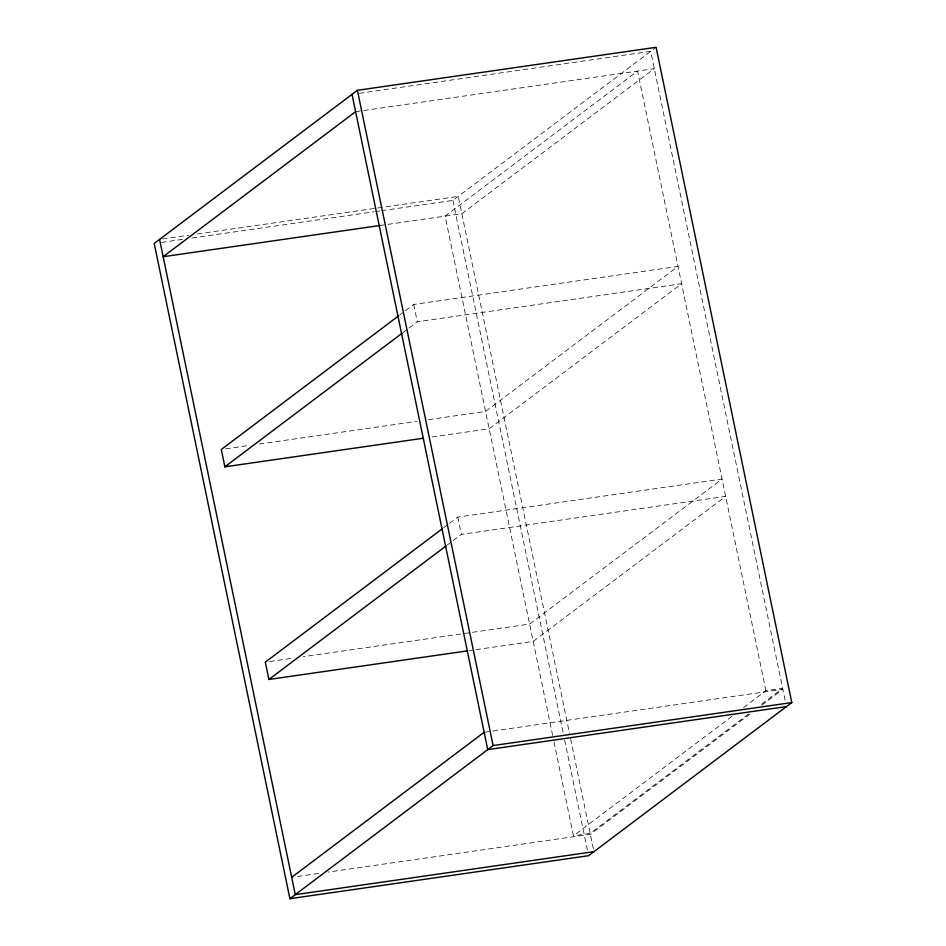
<?xml version="1.0" encoding="UTF-8"?>
<svg xmlns="http://www.w3.org/2000/svg" width="946" height="946" viewBox="0 0 946 946"><rect width="100%" height="100%" fill="white"/><g stroke="black" fill="none" stroke-linecap="round" stroke-linejoin="round"><path stroke-width="0.71" stroke-dasharray="4.73 3.55" d="M381.51 210.721L452.898 200.434L655.022 48.104M399.638 315.077L404.332 311.53M405.503 310.655L413.721 304.458L678.01 266.405L485.558 411.451L428.609 419.646M403.221 332.389L407.915 328.853M409.086 327.966L417.304 321.782L681.605 283.717L489.153 428.763L432.204 436.969M443.674 527.714L448.369 524.179M449.539 523.292L457.758 517.107L722.058 479.054L529.594 624.088L303.264 656.678M447.257 545.038L451.952 541.502M453.134 540.615L461.341 534.419L725.641 496.366L533.189 641.412L468.932 650.659M554.001 741.912L573.442 835.803L731.861 716.406M743.603 707.561L765.893 690.757L782.638 688.345L760.348 705.148M748.605 713.994L590.186 833.391L573.442 835.803M749.977 714.053L590.387 834.325L328.12 872.094M761.707 705.208L782.839 689.291L484.139 732.287M359.314 93.299L650.718 51.344L785.227 700.832M355.613 111.675L654.313 68.668L461.861 213.713L380.268 225.455M162.499 238.971L188.715 235.199M197.466 233.946L458.266 196.39L569.551 733.718M161.494 242.401L183.347 239.243M192.097 237.99L374.226 211.762M375.68 211.561L380.044 210.923M225.645 448.865L249.011 445.507M259.228 444.041L416.938 421.325M269.681 661.514L293.047 658.156M297.517 876.493L320.836 873.134M765.893 690.757L637.569 71.08L445.117 216.114L552.807 736.13M570.604 738.826L593.367 848.763M452.898 200.434L563.13 732.748M564.632 739.973L587.395 849.91M413.721 304.458L417.304 321.782M457.758 517.107L461.341 534.419"/><path stroke-width="1.42" d="M357.399 90.308L154.21 243.441L289.902 898.7L588.601 855.692L791.79 702.559L656.098 47.3L357.399 90.308L493.103 745.566L289.902 898.7M355.613 111.675L163.161 256.709L380.268 225.455M398.467 315.952L221.269 449.504L224.852 466.816L423.441 438.223M224.852 466.816L402.05 333.276M442.503 528.601L265.306 662.153L268.889 679.465L467.478 650.872M268.889 679.465L446.086 545.925M291.687 877.332L484.139 732.287M493.103 745.566L791.79 702.559M786.422 706.603L487.734 749.61L352.03 94.352M593.97 851.648L295.282 894.656L159.578 239.397"/></g></svg>
